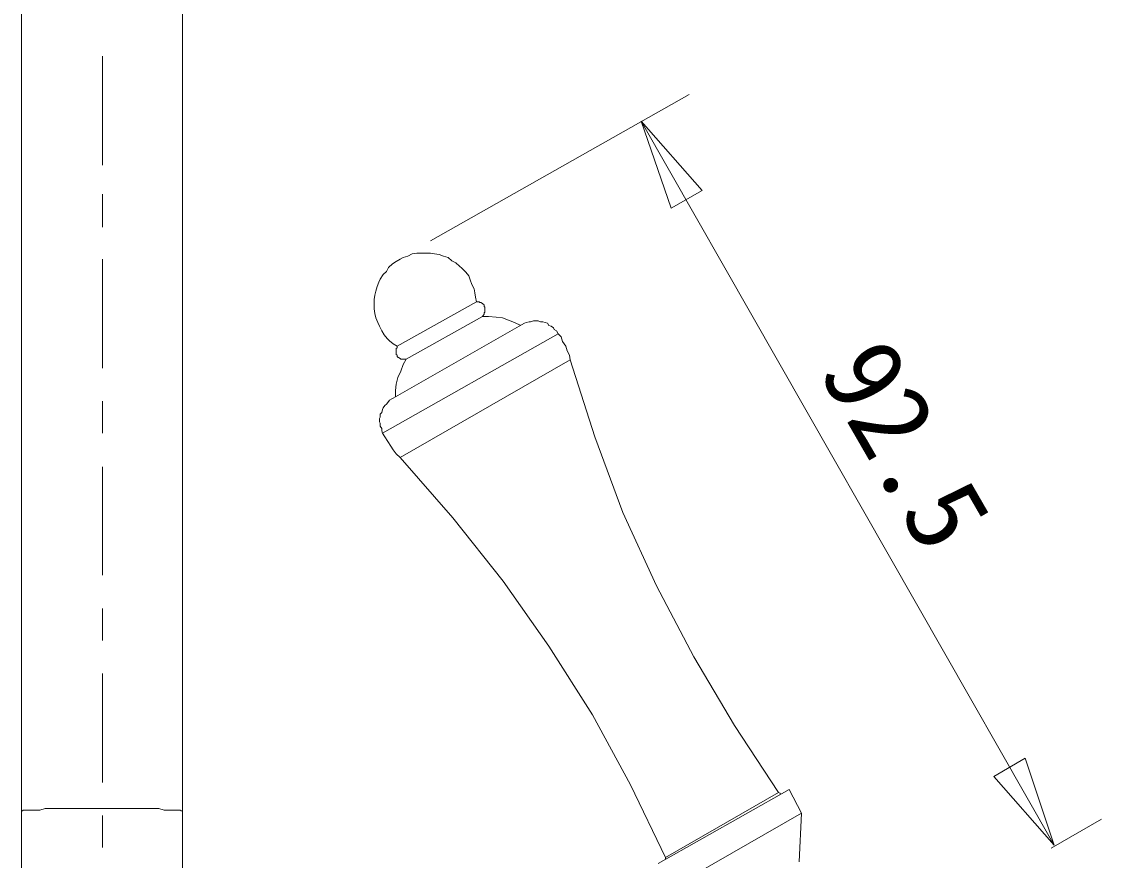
# Model space of a CAD drawing. Units: millimetres, scale not verified. Extents: x -310 to 302, y -412 to 405.
# Drawn here: x -163.5 to -43.7, y 81 to 174 of the extents above; entities that cross this region are included whole.
import ezdxf
from ezdxf.enums import TextEntityAlignment as Align

# ---------------------------------------------------------------- set-up
doc = ezdxf.new("R2010")
doc.units = ezdxf.units.MM
doc.header["$LTSCALE"] = 3
doc.layers.add('0-0', color=7, linetype='Continuous', lineweight=18)
doc.styles.add('ＭＳ ゴシック', font='')
doc.styles.get('ＭＳ ゴシック').set_extended_font_data('MS Gothic')

msp = doc.modelspace()

# ---------------------------------------------------------------- linework, layer by layer
at = {"layer": '0-0'}
for p, q in [((-163.513, 79.268), (-163.513, 214.569)), ((-145.648, 79.268), (-145.648, 214.569)), ((-154.538, 170.204), (-154.538, 158.096)), ((-118.131, 149.711), (-89.429, 165.967)), ((-48.958, 82.655), (-94.763, 163.004)), ((-154.538, 154.876), (-154.538, 151.235)), ((-154.538, 147.679), (-154.538, 135.572)), ((-113.052, 142.938), (-121.857, 138.027)), ((-108.056, 140.398), (-122.28, 132.27)), ((-112.374, 141.329), (-120.841, 136.588)), ((-103.992, 139.382), (-123.466, 128.375)), ((-102.638, 136.503), (-121.518, 125.666)), ((-154.538, 131.931), (-154.538, 128.375)), ((-154.538, 124.65), (-154.538, 112.627)), ((-154.538, 108.902), (-154.538, 105.346)), ((-154.538, 101.705), (-154.538, 89.598)), ((-92.901, 80.623), (-78.338, 88.836)), ((-78.338, 88.836), (-76.983, 86.211)), ((-79.524, 88.497), (-92.054, 81.3)), ((-154.538, 85.957), (-154.538, 82.401)), ((-91.462, 77.914), (-76.984, 86.211)), ((-76.983, 86.211), (-77.237, 80.792)), ((-49.297, 82.316), (-43.709, 85.534))]:
    msp.add_line(p, q, dxfattribs=at)
for points in [[(-94.763, 163.004), (-87.99, 155.299), (-91.461, 153.352)], [(-48.958, 82.655), (-55.647, 90.275), (-52.176, 92.307)]]:
    msp.add_lwpolyline(points, close=True, dxfattribs=at)
for points in [[(-113.051, 142.938), (-113.136, 143.446), (-113.22, 143.954), (-113.305, 144.377), (-113.559, 144.885), (-113.728, 145.393), (-113.898, 145.816), (-114.236, 146.24), (-114.66, 146.663), (-114.914, 146.917), (-115.337, 147.256), (-115.76, 147.51), (-116.184, 147.848), (-116.692, 148.018), (-117.2, 148.187), (-117.708, 148.272), (-118.131, 148.356), (-118.639, 148.356), (-119.147, 148.356), (-119.655, 148.356), (-120.163, 148.272), (-120.671, 148.018), (-121.179, 147.848), (-121.518, 147.679), (-121.941, 147.425), (-122.364, 147.171), (-122.788, 146.748), (-123.042, 146.324), (-123.38, 145.986), (-123.719, 145.478), (-123.888, 145.139), (-124.058, 144.631), (-124.227, 144.123), (-124.312, 143.7), (-124.396, 143.192), (-124.396, 142.684), (-124.396, 142.176), (-124.312, 141.668), (-124.227, 141.16), (-123.973, 140.652)], [(-108.14, 140.313), (-108.818, 140.652), (-109.495, 140.906), (-110.172, 141.16), (-110.85, 141.244), (-111.696, 141.329), (-112.374, 141.329), (-112.289, 141.414), (-112.204, 141.583), (-112.204, 141.668), (-112.204, 141.752), (-112.12, 141.752), (-112.12, 141.837), (-112.12, 141.922), (-112.12, 142.091), (-112.12, 142.176), (-112.12, 142.26), (-112.12, 142.345), (-112.204, 142.43), (-112.204, 142.599), (-112.289, 142.684), (-112.374, 142.768), (-112.543, 142.853), (-112.628, 142.853), (-112.712, 142.853), (-112.712, 142.938), (-112.797, 142.938), (-112.882, 142.938), (-113.051, 142.938)], [(-123.973, 140.652), (-123.804, 140.228), (-123.55, 139.72), (-123.296, 139.297), (-122.957, 138.874), (-122.703, 138.62), (-122.28, 138.281), (-121.856, 138.027), (-121.856, 137.858), (-121.941, 137.773), (-121.941, 137.688), (-121.941, 137.604), (-121.941, 137.519), (-121.941, 137.35), (-121.941, 137.265), (-121.941, 137.18), (-121.941, 137.096), (-121.856, 137.011), (-121.856, 136.842), (-121.772, 136.842), (-121.772, 136.757), (-121.687, 136.757), (-121.518, 136.672), (-121.433, 136.588), (-121.348, 136.588), (-121.264, 136.588), (-121.179, 136.588), (-121.01, 136.588), (-120.925, 136.588), (-120.84, 136.588)], [(-103.992, 139.382), (-104.161, 139.72), (-104.415, 139.89), (-104.5, 140.059), (-104.754, 140.228), (-105.008, 140.313), (-105.177, 140.567), (-105.431, 140.652), (-105.685, 140.736), (-105.939, 140.736), (-106.193, 140.821), (-106.532, 140.821), (-106.701, 140.821), (-107.04, 140.736), (-107.209, 140.736), (-107.548, 140.652), (-107.717, 140.567), (-108.056, 140.398)], [(-102.637, 136.503), (-102.722, 137.011), (-102.976, 137.519), (-103.145, 138.027), (-103.484, 138.535), (-103.653, 139.043), (-103.992, 139.382)], [(-120.84, 136.588), (-121.179, 135.995), (-121.433, 135.233), (-121.772, 134.556), (-121.941, 133.794), (-122.026, 133.116), (-122.026, 132.439)], [(-102.637, 136.503), (-99.928, 127.952), (-96.795, 119.57), (-93.07, 111.442), (-88.921, 103.568), (-84.434, 95.948), (-79.523, 88.497)], [(-122.28, 132.27), (-122.449, 132.185), (-122.703, 132.016), (-122.872, 131.762), (-123.042, 131.592), (-123.211, 131.423), (-123.38, 131.169), (-123.465, 131), (-123.55, 130.661), (-123.719, 130.492), (-123.719, 130.153), (-123.804, 129.984), (-123.804, 129.645), (-123.719, 129.476), (-123.719, 129.137), (-123.55, 128.883), (-123.55, 128.629), (-123.465, 128.375)], [(-123.465, 128.375), (-123.211, 127.952), (-122.872, 127.444), (-122.534, 126.936), (-122.28, 126.512), (-121.941, 126.089), (-121.518, 125.666)], [(-92.054, 81.3), (-95.948, 89.344), (-100.182, 97.133), (-105.008, 104.753), (-110.088, 111.95), (-115.676, 118.977), (-121.518, 125.666)], [(-79.269, 88.328), (-79.354, 88.328), (-79.354, 88.412), (-79.523, 88.497)], [(-163.512, 86.465), (-163.428, 86.465), (-163.343, 86.55), (-161.48, 86.55), (-160.888, 86.719), (-160.464, 86.719), (-156.316, 86.719), (-154.538, 86.719)], [(-154.538, 86.719), (-152.844, 86.719), (-149.204, 86.719), (-148.272, 86.719), (-147.68, 86.55), (-145.902, 86.55), (-145.817, 86.465), (-145.648, 86.465)], [(-92.054, 81.3), (-92.054, 81.216), (-92.054, 81.131), (-91.969, 81.131)]]:
    msp.add_lwpolyline(points, dxfattribs=at)

# ---------------------------------------------------------------- texts
at = {"layer": '0-0', "style": 'ＭＳ ゴシック'}
msp.add_text('92.5', height=8.798, rotation=300, dxfattribs=at).set_placement((-77.446, 133.894), align=Align.BOTTOM_LEFT)

doc.saveas('drawing.dxf')
